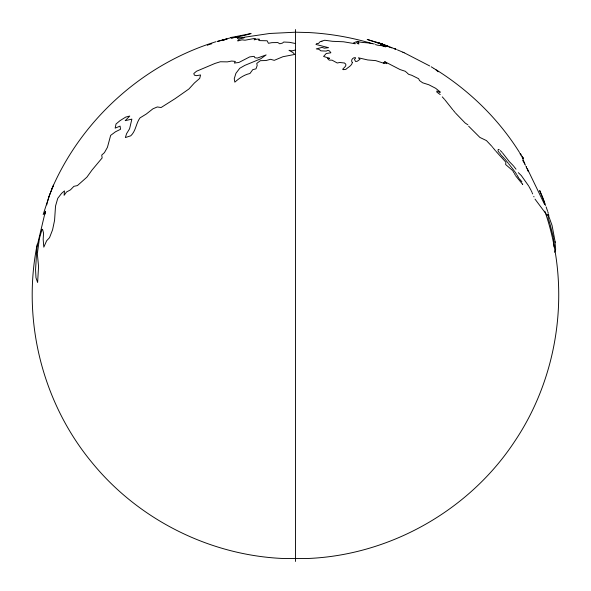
<?xml version="1.0" encoding="UTF-8"?>
<svg xmlns="http://www.w3.org/2000/svg" width="591" height="591" viewBox="0 0 591 591"><rect width="100%" height="100%" fill="white"/><g stroke="black" fill="none" stroke-linecap="round" stroke-linejoin="round"><path stroke-width="0.89" d="M45.219 213.07L45.079 214.06M45.3 212.442L45.47 211.201M37.27 244.135C21.749 320.3 42.382 402.678 91.974 462.531C138.309 519.43 209.288 555.156 282.594 558.473L308.406 558.473C390.422 554.912 469.195 510.292 514.421 441.78C559.463 375.071 571.209 287.278 544.85 211.179M46.726 204.9L47.007 203.762M47.539 201.671L47.206 203.001M47.62 201.354L48.876 196.973M554.646 252.291L555.666 249.143L554.971 241.638M48.957 196.773L49.496 195.259M49.186 196.116L43.173 214.555L45.315 211.63L36.96 246.875L35.563 269.666L35.977 277.726L37.617 282.476L38.563 266.467L37.336 253.798L39.42 238.409L42.079 229.219L42.678 229.751L43.557 233.135L43.173 239.303L43.808 247.178L46.63 240.766L49.518 237.7L52.569 229.833L54.571 220.362L55.524 206.067L57.755 198.332L61.575 193.368L64.485 190.893L64.109 195.325L66.517 192.009L70.477 189.851L73.897 186.328L77.406 185.589L86.899 177.16L92.026 170.045L102.147 157.945L101.733 155.064L104.422 152.655L107.429 147.336L110.65 135.391L115.511 131.771L120.527 129.289L120.084 126.112L115.156 128.136L116.028 123.999L120.039 120.638L125.772 117.07L129.761 116.043L125.189 120.667L131.874 119.116L129.584 128.772L126.592 133.655L125.358 137.555L130.759 135.804C136.033 130.87 135.871 123.475 140.015 117.882L146.28 114.041L152.914 108.825L157.265 106.956L161.114 107.518L175.128 98.653L188.891 89.012L194.417 82.969L199.714 78.359L200.571 74.968L196.463 75.663L194.387 75.16L193.789 73.543L196.5 71.252L215.021 63.422L220.347 61.759L227.358 61.87L231.65 61.043L235.321 61.412L234.346 63.045L238.867 62.483L249.712 56.884L254.167 56.352L254.906 57.741L257.299 58.088L266.127 54.926L260.697 58.812L244.851 65.365L239.754 68.268L235.92 73.321L234.25 78.721L234.826 82.149C239.215 78.241 244.113 74.754 249.956 73.498L252.756 69.664L255.992 68.844L257.188 65.49L256.76 63.414L260.358 60.681L266.002 60.533L270.545 59.299L274.261 60.341L282.919 56.721L294.717 54.446L293.07 52.643L288.999 50.301L292.043 50.863L295.5 49.999M49.26 195.946L50.021 193.885M49.563 195.119L49.718 194.705M49.814 194.409L50.656 192.245M50.139 193.553L50.301 193.131M50.464 192.703L53.552 185.16L52.651 187.118M50.796 191.861L50.959 191.432M51.136 191.019L52.451 187.561M51.956 188.655C82.105 119.101 143.465 64.123 215.9 41.739M358.803 42.168L358.294 43.099L358.959 43.933L357.163 43.505L356.986 42.183M355.523 58.169L354.445 59.418L355.612 61.508L357.274 61.25L359.978 59.336L358.39 57.8L367.779 59.964L375.743 60.629L384.276 63.414M236.599 37.329L237.057 36.989L231.34 38.068L244.452 35.445L251.101 33.517L230.882 37.551L232.064 37.27M221.832 40.476L223.088 40.062M225.769 39.302L226.264 39.117L217.148 41.503L231.975 37.425M207.323 45.271L208.283 44.923M209.244 44.591L210.197 44.259M226.516 39.324L227.062 39.139L226.412 39.316M210.839 44.044L211.792 43.719M221.994 40.461L223.206 40.144M224.166 39.9L224.868 39.715M223.76 39.9L224.927 39.634M244.135 37.27L269.695 33.48L295.5 32.209L308.406 32.527C329.926 33.65 351.29 37.351 371.931 43.549L374.273 44M355.354 57.645C352.82 57.253 350.389 60.422 352.273 62.469M236.755 37.492L238.971 37.477L237.383 38.216L242.303 37.418L244.164 37.728L239.569 39.065L237.951 40.21L237.767 40.964L242.015 39.848L244.992 40.218L254.226 38.511L255.807 38.747L254.13 39.811L257.75 39.058L259.641 39.257L258.407 39.981L259.722 40.609L267.154 40.772L268.417 43.306L271.867 42.655L277.792 42.545L279.794 43.793L282.483 43.077L283.724 42.027L289.575 42.316L295.5 43.527M384.194 45.33L385.214 45.433M544.961 203.954L544.71 204.715L527.357 168.775M371.953 43.557C366.206 42.19 362.519 43.113 357.274 41.348M379.791 43.269L367.203 39.457L388.154 46.261L376.275 42.249M383.987 45.418L380.959 44.672L381.697 45.344M378.484 43.143L384.135 45.071M379.511 43.165L380.272 43.424M387.94 46.526L390.599 47.428M379.791 43.261L380.508 43.505M379.555 43.187L380.996 43.668M380.345 43.453L381.69 43.926M380.611 43.549L381.919 44.007M381.476 43.83L382.377 44.162M382.318 44.118L383.064 44.399M382.946 44.34L383.441 44.51M391.198 47.457L390.673 47.273L394.707 48.817M381.749 43.985L387.91 46.297L382.303 44.399L384.372 45.16M375.44 44.576C378.927 45.987 381.971 45.005 385.458 46.822L381.749 45.381M391.382 47.598L391.811 47.797L389.469 46.918M394.308 48.588L395.357 49.06M384.113 45.019L384.608 45.248M395.549 49.127L396.258 49.385M384.512 45.167L385.081 45.426M384.807 45.278L386.026 45.788M394.84 48.809L395.926 49.275M386.263 45.876L387.696 46.438M402.759 52.141L404.266 52.828M395.29 48.979L395.675 49.142M403.601 52.51L403.099 52.289M397.44 49.895L402.412 52.001M404.443 52.902L429.694 65.948M431.171 66.783L433.388 68.128M357.466 41.444L358.323 41.902M433.772 68.364L434.917 69.095M435.301 69.339L438.212 71.792M436.217 69.827C469.631 90.792 498.634 119.064 519.57 152.567M467.902 124.841L465.198 123.046L455.595 113.125M554.048 246.979L553.568 238.239M356.934 42.146L356.358 41.717L353.529 42.907L355.272 43.756L343.46 41.776L332.452 41.304L324.747 40.247L321.94 41.111M440.221 94.597L436.727 91.982L436.941 90.955L439.948 92.58L440.354 92.056L435.648 88.288L428.837 84.764L422.646 82.799L419.529 80.561L418.627 78.714L411.683 75.256L408.669 74.34L407.406 73.181M512.574 170.496L505.645 164.542L505.889 162.237L495.923 151.274M499.218 149.678C497.533 148.245 497.725 151.953 499.247 152.419M500.326 150.572L502.173 152.448M406.985 72.796L405.278 71.282L400.077 69.568L384.638 61.59L386.824 63.651L383.352 62.513L383.847 62.993M344.612 63.015L339.795 62.491L337.232 62.986L332.053 60.171L329.172 60.112L327.429 58.413L329.638 58.31L323.587 56.47L326.217 53.508L330.879 52.791L329.519 50.989L328.005 50.338L326.143 51.099L320.839 50.841L318.985 49.334L316.274 48.898L322.08 47.376L324.356 48.196L328.537 47.679L315.978 44.465L316.554 43.631L318.512 43.438L320.27 41.555L321.955 41.222M345.011 63.392C349.059 66.428 337.409 70.868 345.912 69.324C348.284 67.012 351.844 65.727 352.288 62.668M520.346 153.941L519.917 153.534L520.11 153.904M520.39 153.992L520.664 154.273L520.479 153.793M504.286 158.499L501.375 155.381M519.046 178.534L520.597 180.189M504.773 159.009L505.497 159.784M520.937 180.565L521.905 181.858M442.267 96.865L444.439 99.295M515.817 176.022L522.703 184.444L522.592 184.074M444.92 99.842L452.876 109.86M453.378 110.451L455.107 112.526M491.52 145.955L486.437 140.584L479.914 137.452L468.633 126.179M492 146.531L492.717 147.395M495.413 150.661L493.197 147.972M505.955 160.353L506.864 161.491M509.959 165.399L508.674 163.788M513.276 165.687L509.294 161.594L502.668 153.099M510.373 165.923L510.993 166.706M513.697 166.219L516.009 169.174M507.322 162.06L508.223 163.212M511.407 167.223L512.02 168.014M512.427 168.538L514.251 170.939M514.65 171.471L515.057 172.011M515.448 172.55L516.512 174.242M499.72 153.069L500.902 154.716M522.038 156.408L523.264 158.203M518.3 172.646L521.321 175.571L528.583 185.833M520.597 153.859L521.742 155.721M523.404 158.499L523.042 157.827L523.53 158.713M516.94 174.951L518.632 177.817M512.981 171.183L514.007 172.904M528.938 186.446L531.176 190.546M514.414 173.599L515.418 175.328M522.68 160.316L523.072 160.996M523.271 161.336L523.855 162.362M524.239 163.05L524.815 164.076M524.919 164.18L521.89 156.46M525.148 164.741L525.488 165.266M520.405 154.458L520.789 155.204M526.197 166.618L526.47 167.164M526.049 166.573L526.773 168.132M533.754 196.33L534.013 196.892M526.899 168.413L527.275 169.248M540.085 191.883L541.179 194.365M535.025 199.123L547.185 215.427L547.842 215.316L547.968 214.06L552.06 225.459L554.557 238.727M531.479 191.218L531.93 192.23M527.527 169.809L527.77 170.371M532.225 192.91L532.668 193.929M528.022 170.932L528.339 171.715M541.452 194.986L542.361 197.165M544.555 202.61L543.58 200.268M542.604 197.786L542.856 198.399M543.099 199.019L543.343 199.64M542.974 198.155L539.738 190.509L539.805 191.262M543.225 198.82L545.072 203.976M545.397 204.892L545.604 205.461M546.114 206.894L547.532 210.965M547.791 211.726L548.3 213.24M548.928 215.161C548.455 215.516 547.517 216.794 548.581 219.416M548.817 220.184L549.874 223.634M550.095 224.403L553.398 237.434M554.676 239.333L554.794 239.931M554.905 240.53L555.015 241.135M555.126 241.734L555.237 242.34M295.5 29.55L295.5 561.45"/></g></svg>
